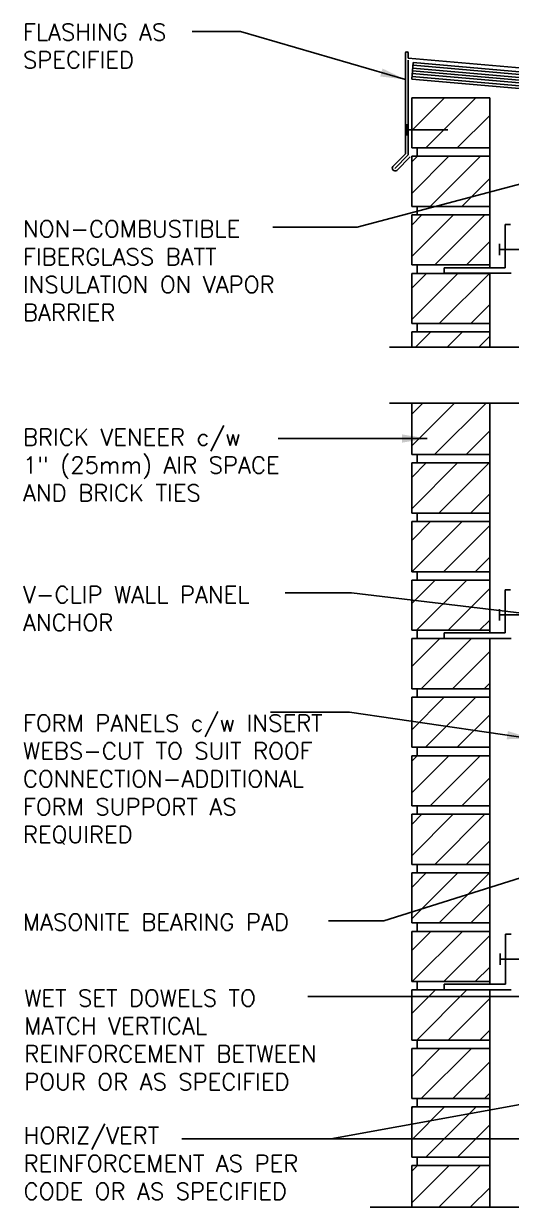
# Model space of a CAD drawing. Header units: inches. Extents: x 75 to 212, y 118 to 203.
# Drawn here: x 153.8 to 175.6, y 149.8 to 202.9 of the extents above; entities that cross this region are included whole.
import ezdxf

# ---------------------------------------------------------------- set-up
doc = ezdxf.new("R2010")
doc.units = ezdxf.units.IN
doc.header["$LTSCALE"] = 0.5
doc.header["$MEASUREMENT"] = 0
for name, color, linetype in [('HATCH', 12, 'Continuous'), ('line25', 2, 'Continuous'), ('LINE9', 9, 'Continuous'), ('TEXT', 4, 'Continuous')]:
    doc.layers.add(name, color=color, linetype=linetype)
doc.styles.add('DIM', font='romans.shx', dxfattribs={"width": 0.7})
doc.styles.add('ROMANS', font='romans.shx', dxfattribs={"height": 0.75})
doc.dimstyles.new('ext_12', dxfattribs={"dimscale": 12, "dimtxt": 0.09375, "dimasz": 0.09375, "dimexe": 0.09375, "dimexo": 0.0625, "dimgap": 0.0625, "dimtad": 1, "dimdec": 1, "dimzin": 3, "dimdsep": 46, "dimlunit": 4, "dimtxsty": 'DIM', "dimcen": 0.09, "dimdle": 0.09375, "dimclrt": 4, "dimadec": 0, "dimazin": 0, "dimtfac": 1, "dimtdec": 1, "dimtmove": 2, "dimatfit": 3, "dimfxl": 1, "dimfrac": 2, "dimtolj": 1, "dimtzin": 0, "dimarcsym": 0})

msp = doc.modelspace()

# ---------------------------------------------------------------- hatches: boundary and pattern name
at = {"layer": 'HATCH'}
h = msp.add_hatch(dxfattribs=at)
h.set_pattern_fill('ANSI31', color=256, scale=8, style=0)
h.set_pattern_definition([(45, (172.9903, 188.6273), (-0.707107, 0.707107), [])])
h.paths.add_polyline_path([(174.669, 189.085), (171.169, 189.085), (171.169, 188.396), (174.669, 188.396)])
h.paths.add_polyline_path([(174.669, 191.71), (171.169, 191.71), (171.169, 189.46), (174.669, 189.46)])
h.paths.add_polyline_path([(174.669, 194.335), (171.169, 194.335), (171.169, 192.085), (174.669, 192.085)])
h.paths.add_polyline_path([(174.669, 196.96), (171.169, 196.96), (171.169, 194.71), (174.669, 194.71)])
h.paths.add_polyline_path([(174.669, 199.585), (171.169, 199.585), (171.169, 197.335), (174.669, 197.335)])
h.paths.add_polyline_path([(171.169, 175.71), (174.669, 175.71), (174.669, 177.96), (171.169, 177.96)])
h.paths.add_polyline_path([(174.669, 178.335), (174.669, 180.585), (171.169, 180.585), (171.169, 178.335)])
h.paths.add_polyline_path([(174.669, 180.96), (174.669, 183.21), (171.169, 183.21), (171.169, 180.96)])
h.paths.add_polyline_path([(174.669, 183.585), (174.669, 185.896), (171.169, 185.896), (171.169, 183.585)])
h.paths.add_polyline_path([(174.669, 173.085), (174.669, 175.339), (172.631, 175.339), (171.169, 175.339), (171.169, 173.085)])
h.paths.add_polyline_path([(174.669, 170.46), (174.669, 172.71), (171.169, 172.71), (171.169, 170.46)])
h.paths.add_polyline_path([(171.169, 170.085), (171.169, 167.835), (174.669, 167.835), (174.669, 170.085)])
h.paths.add_polyline_path([(171.169, 167.46), (171.169, 165.21), (174.669, 165.21), (174.669, 167.46)])
h.paths.add_polyline_path([(171.169, 164.835), (171.169, 162.585), (174.669, 162.585), (174.669, 164.835)])
h.paths.add_polyline_path([(174.669, 159.96), (174.669, 162.21), (171.169, 162.21), (171.169, 159.96)])
h.paths.add_polyline_path([(171.169, 157.335), (174.669, 157.335), (174.669, 159.585), (172.631, 159.585), (171.169, 159.585)])
h.paths.add_polyline_path([(171.169, 156.96), (171.169, 154.71), (174.669, 154.71), (174.669, 156.96)])
h.paths.add_polyline_path([(174.669, 152.085), (174.669, 154.335), (171.169, 154.335), (171.169, 152.085)])
h.paths.add_polyline_path([(174.669, 149.837), (174.669, 151.71), (171.169, 151.71), (171.169, 149.837)])

# ---------------------------------------------------------------- linework, layer by layer
for p, q in [((170.892, 197.073), (170.892, 201.584)), ((171.017, 201.584), (171.017, 201.358)), ((193.983, 199.348), (171.017, 201.358)), ((171.017, 197.021), (171.017, 201.266)), ((192.848, 198.77), (171.198, 200.664)), ((192.859, 198.895), (171.209, 200.789)), ((192.87, 199.019), (171.22, 200.913)), ((192.881, 199.144), (171.23, 201.038)), ((192.837, 198.645), (171.187, 200.54)), ((170.892, 197.073), (170.323, 196.504)), ((171.017, 197.021), (170.412, 196.416)), ((171.105, 196.933), (170.5, 196.327))]:
    msp.add_line(p, q, dxfattribs=at)
for centre, radius, start, end in [((170.954, 201.584), 0.0625, 0, 180), ((170.427, 196.431), 0.127, 144.7902, 305.2098)]:
    msp.add_arc(centre, radius, start, end, dxfattribs=at)
at = {"layer": 'line25'}
for p, q in [((171.176, 200.415), (171.241, 201.162)), ((192.891, 199.268), (171.241, 201.162)), ((192.826, 198.521), (171.176, 200.415)), ((171.169, 197.335), (171.169, 199.585)), ((171.169, 199.585), (174.669, 199.585)), ((174.669, 191.964), (174.669, 199.585)), ((171.169, 197.335), (174.669, 197.335)), ((171.169, 194.71), (171.169, 196.96)), ((171.169, 196.96), (174.669, 196.96)), ((171.419, 196.96), (171.419, 197.335)), ((171.419, 196.96), (171.419, 197.335)), ((171.169, 194.71), (174.669, 194.71)), ((171.169, 192.085), (171.169, 194.335)), ((171.169, 194.335), (174.669, 194.335)), ((171.419, 194.335), (171.419, 194.71)), ((171.419, 194.335), (171.419, 194.71)), ((171.169, 192.085), (174.669, 192.085)), ((171.169, 189.46), (171.169, 191.71)), ((171.169, 191.71), (174.669, 191.71)), ((171.419, 191.71), (171.419, 192.085)), ((171.419, 191.71), (171.419, 192.085)), ((174.669, 188.396), (174.669, 191.714)), ((171.169, 189.46), (174.669, 189.46)), ((171.419, 189.085), (171.419, 189.46)), ((171.419, 189.085), (171.419, 189.46)), ((171.169, 188.396), (171.169, 189.085)), ((171.169, 189.085), (174.669, 189.085)), ((171.169, 183.585), (171.169, 185.896)), ((174.669, 175.589), (174.669, 185.896)), ((171.169, 183.585), (174.669, 183.585)), ((171.169, 180.96), (171.169, 183.21)), ((171.169, 183.21), (174.669, 183.21)), ((171.419, 183.21), (171.419, 183.585)), ((171.419, 183.21), (171.419, 183.585)), ((171.169, 180.96), (174.669, 180.96)), ((171.419, 180.585), (171.419, 180.96)), ((171.419, 180.585), (171.419, 180.96)), ((171.169, 178.335), (171.169, 180.585)), ((171.169, 180.585), (174.669, 180.585)), ((171.169, 178.335), (174.669, 178.335)), ((171.419, 177.96), (171.419, 178.335)), ((171.419, 177.96), (171.419, 178.335)), ((171.169, 175.71), (171.169, 177.96)), ((171.169, 177.96), (174.669, 177.96)), ((171.169, 175.71), (174.669, 175.71)), ((171.419, 175.339), (171.419, 175.71)), ((171.419, 175.339), (171.419, 175.71)), ((171.169, 173.085), (171.169, 175.339)), ((171.169, 175.339), (174.669, 175.339)), ((174.669, 175.339), (174.669, 159.835)), ((171.169, 173.085), (174.669, 173.085)), ((171.419, 172.71), (171.419, 173.085)), ((171.419, 172.71), (171.419, 173.085)), ((171.169, 170.46), (171.169, 172.71)), ((171.169, 172.71), (174.669, 172.71)), ((171.169, 170.46), (174.669, 170.46)), ((171.419, 170.085), (171.419, 170.46)), ((171.419, 170.085), (171.419, 170.46)), ((171.169, 167.835), (171.169, 170.085)), ((171.169, 170.085), (174.669, 170.085)), ((171.169, 167.835), (174.669, 167.835)), ((171.419, 167.46), (171.419, 167.835)), ((171.419, 167.46), (171.419, 167.835)), ((171.169, 165.21), (171.169, 167.46)), ((171.169, 167.46), (174.669, 167.46)), ((171.169, 165.21), (174.669, 165.21)), ((171.419, 164.835), (171.419, 165.21)), ((171.419, 164.835), (171.419, 165.21)), ((171.169, 162.585), (171.169, 164.835)), ((171.169, 164.835), (174.669, 164.835)), ((171.169, 162.585), (174.669, 162.585)), ((171.419, 162.21), (171.419, 162.585)), ((171.419, 162.21), (171.419, 162.585)), ((171.169, 159.96), (171.169, 162.21)), ((171.169, 162.21), (174.669, 162.21)), ((171.169, 159.96), (174.669, 159.96)), ((171.419, 159.585), (171.419, 159.96)), ((171.419, 159.585), (171.419, 159.96)), ((171.169, 157.335), (171.169, 159.585)), ((171.169, 159.585), (174.669, 159.585)), ((174.669, 159.585), (174.669, 149.837)), ((171.169, 157.335), (174.669, 157.335)), ((171.419, 156.96), (171.419, 157.335)), ((171.419, 156.96), (171.419, 157.335)), ((171.169, 154.71), (171.169, 156.96)), ((171.169, 156.96), (174.669, 156.96)), ((171.169, 154.71), (174.669, 154.71)), ((171.419, 154.335), (171.419, 154.71)), ((171.419, 154.335), (171.419, 154.71)), ((171.169, 152.085), (171.169, 154.335)), ((171.169, 154.335), (174.669, 154.335)), ((171.169, 152.085), (174.669, 152.085)), ((171.419, 151.71), (171.419, 152.085)), ((171.419, 151.71), (171.419, 152.085)), ((171.169, 149.837), (171.169, 151.71)), ((171.169, 151.71), (174.669, 151.71))]:
    msp.add_line(p, q, dxfattribs=at)
at = {"layer": 'LINE9'}
for p, q in [((170.948, 198.146), (170.948, 198.396)), ((170.948, 198.146), (172.794, 198.146)), ((170.948, 198.146), (170.948, 197.896)), ((175.354, 193.901), (175.354, 191.964)), ((175.354, 193.901), (175.604, 193.901)), ((175.104, 192.776), (175.104, 193.026)), ((175.104, 192.776), (176.95, 192.776)), ((175.104, 192.776), (175.104, 192.526)), ((175.354, 191.964), (172.631, 191.964)), ((172.631, 191.964), (172.631, 191.714)), ((172.631, 191.714), (175.631, 191.714)), ((175.354, 177.526), (175.354, 175.589)), ((175.354, 177.526), (175.604, 177.526)), ((175.104, 176.401), (175.104, 176.651)), ((175.104, 176.401), (176.95, 176.401)), ((175.104, 176.401), (175.104, 176.151)), ((175.354, 175.589), (172.631, 175.589)), ((172.631, 175.589), (172.631, 175.339)), ((172.631, 175.339), (175.631, 175.339)), ((175.381, 162.085), (175.381, 159.835)), ((175.381, 162.085), (175.631, 162.085)), ((175.131, 160.96), (175.131, 161.21)), ((175.131, 160.96), (176.977, 160.96)), ((175.131, 160.96), (175.131, 160.71)), ((175.381, 159.835), (172.631, 159.835)), ((172.631, 159.835), (172.631, 159.585)), ((172.631, 159.585), (175.631, 159.585)), ((169.307, 149.837), (181.289, 149.837))]:
    msp.add_line(p, q, dxfattribs=at)
for points in [[(170.169, 188.396), (181.281, 188.396), (182.281, 187.396), (182.281, 189.396), (183.281, 188.396), (194.392, 188.396)], [(170.169, 185.896), (181.281, 185.896), (182.281, 184.896), (182.281, 186.896), (183.281, 185.896), (194.392, 185.896)]]:
    msp.add_lwpolyline(points, dxfattribs=at)

# ---------------------------------------------------------------- texts
at = {"layer": 'TEXT', "char_height": 0.75, "style": 'ROMANS'}
for s, insert, width, attachment_point in [('FLASHING AS \\PSPECIFIED', (153.743, 202.903), 8.7776, 1), ('NON-COMBUSTIBLE\\PFIBERGLASS BATT INSULATION ON VAPOR BARRIER', (153.743, 194.08), 12.44051, 1), ('BRICK VENEER c/w \\P1" (25mm) AIR SPACE AND BRICK TIES', (153.743, 183.115), 14.56426, 4), ('V-CLIP WALL PANEL ANCHOR', (153.743, 177.679), 12.44051, 1), ('FORM PANELS c/w INSERT WEBS-CUT TO SUIT ROOF CONNECTION-ADDITIONAL\\PFORM SUPPORT AS \\PREQUIRED', (153.743, 169.012), 14.56613, 4), ('MASONITE BEARING PAD', (153.743, 163), 15.40017, 1), ('WET SET DOWELS TO MATCH VERTICAL REINFORCEMENT BETWEEN POUR OR AS SPECIFIED', (153.8, 157.342), 15.31511, 4), ('HORIZ/VERT REINFORCEMENT AS PER CODE OR AS SPECIFIED', (153.777, 153.43), 14.36832, 1)]:
    msp.add_mtext(s, dxfattribs=dict(at, insert=insert, width=width, attachment_point=attachment_point))

# ---------------------------------------------------------------- leaders
at = {"layer": 'TEXT'}
for points, override in [([(170.892, 200.399), (163.489, 202.551), (161.321, 202.551)], {"dimgap": 0.0625, "dimtad": 0}), ([(180.474, 196.896), (168.725, 193.785), (164.951, 193.785)], {"dimtad": 0}), ([(171.861, 184.305), (165.182, 184.305)], {"dimgap": 0.0625, "dimtad": 0}), ([(178.343, 176.203), (168.475, 177.384), (165.505, 177.384)], {"dimtad": 0}), ([(176.57, 170.844), (168.382, 172.041), (164.841, 172.041)], {"dimtad": 0}), ([(187.246, 168.146), (169.927, 162.675), (167.44, 162.675)], {"dimgap": 0.0625, "dimtad": 0}), ([(181.456, 159.295), (166.515, 159.295)], {"dimgap": 0.0625, "dimtad": 0}), ([(185.239, 156.117), (167.547, 152.913), (160.86, 152.913)], {"dimgap": 0.0625, "dimtad": 0}), ([(184.267, 152.913), (167.547, 152.913), (160.86, 152.913)], {"dimgap": 0.0625, "dimtad": 0})]:
    msp.add_leader(points, dimstyle='ext_12', override=override, dxfattribs=at)

doc.saveas('drawing.dxf')
